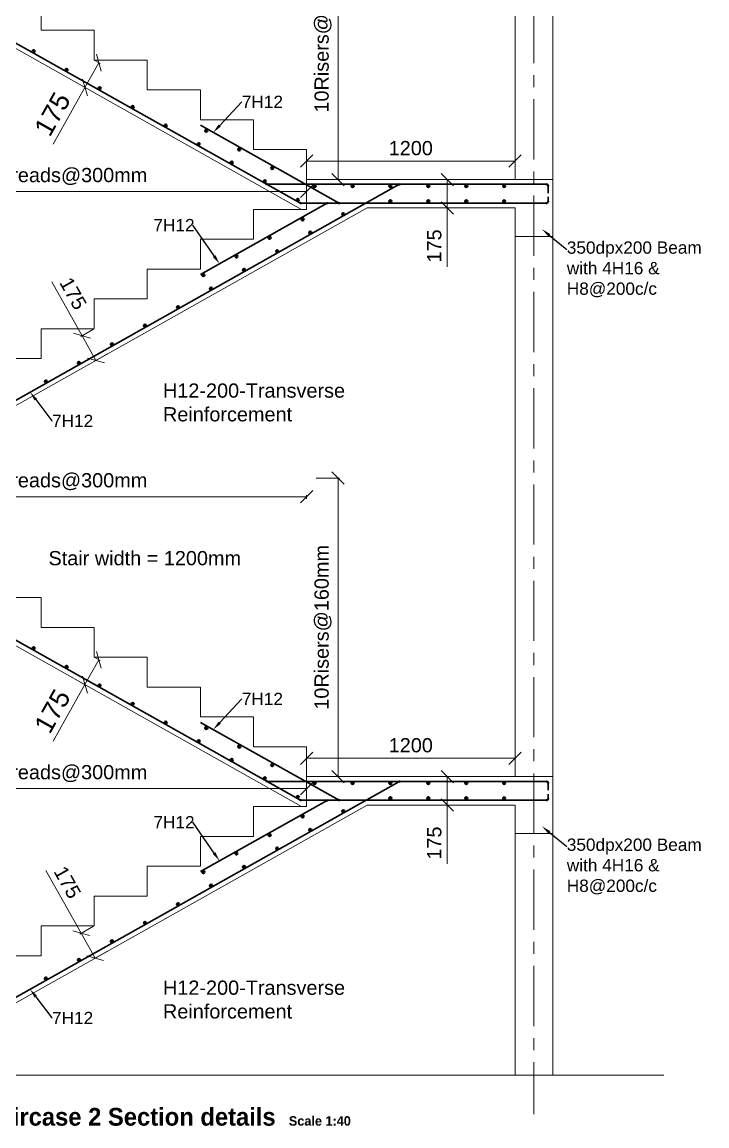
# Model space of a CAD drawing. Header units: inches. Extents: x 8090494 to 8126317, y -6397372 to -6376362.
# Drawn here: x 8105197 to 8108811, y -6386350 to -6380527 of the extents above; entities that cross this region are included whole.
import ezdxf
from ezdxf import colors
from ezdxf.entities.mleader import LeaderData, LeaderLine
from ezdxf.math import Vec2, Vec3

# ---------------------------------------------------------------- set-up
doc = ezdxf.new("R2010")
doc.units = ezdxf.units.IN
doc.header["$MEASUREMENT"] = 0
doc.linetypes.add('CENTER', pattern=[50.8, 31.75, -6.35, 6.35, -6.35])
doc.linetypes.add('CENTER2', pattern=[28.575, 19.05, -3.175, 3.175, -3.175])
for name, color, linetype, lineweight in [('0_Concrete', 212, 'Continuous', 9), ('Axis', 251, 'CENTER2', 0), ('Dim', 5, 'Continuous', 0), ('Lebeling', 4, 'Continuous', 15), ('S-_REIN----_E', 1, 'Continuous', 0), ('Text', 2, 'Continuous', 15)]:
    doc.layers.add(name, color=color, linetype=linetype, lineweight=lineweight)
doc.styles.add('beams', font='sanss___.ttf', dxfattribs={"height": 100})
doc.styles.get("Standard").update_dxf_attribs({"font": 'arial.ttf'})
doc.styles.add('TIS', font='cordia.shx', dxfattribs={"width": 0.8})
doc.dimstyles.new('A- BOLT', dxfattribs={"dimtxt": 28, "dimasz": 20, "dimexe": 8, "dimexo": 4, "dimgap": 5, "dimtad": 1, "dimdec": 0, "dimzin": 9, "dimtxsty": 'TIS', "dimcen": 2.5, "dimclrd": 5, "dimclre": 5, "dimclrt": 34, "dimadec": 0, "dimazin": 0, "dimtfac": 1, "dimtdec": 0, "dimtix": 1, "dimtmove": 0, "dimatfit": 3, "dimfxl": 1, "dimarcsym": 0})

# ---------------------------------------------------------------- blocks, each defined once
blk = doc.blocks.new('_OBLIQUE')
at = {"color": 0, "linetype": 'ByBlock'}
blk.add_line((-0.5, -0.5), (0.5, 0.5), dxfattribs=at)
blk = doc.blocks.new('*D158')
at = {"layer": 'Defpoints', "color": 0, "transparency": 16777216}
for p in [(8105578.1, -6385294.9), (8105582.8, -6385464.4), (8105651.6, -6385425.7)]:
    blk.add_point(p, dxfattribs=at)
at = {"layer": 'Dim', "color": 252, "lineweight": 5, "transparency": 16777216}
for p, q in [((8105509.3, -6385333.6), (8105323.3, -6385003)), ((8105574.6, -6385296.9), (8105502.3, -6385337.6)), ((8105582.8, -6385464.4), (8105509.3, -6385333.6)), ((8105648.1, -6385427.6), (8105575.9, -6385468.3))]:
    blk.add_line(p, q, dxfattribs=at)
at = {"layer": 'Dim', "color": 252, "lineweight": 5, "transparency": 16777216, "xscale": 65, "yscale": 65, "zscale": 65}
for p, rotation in [((8105509.3, -6385333.6), 119.3577535426168), ((8105582.8, -6385464.4), 299.3577535426168)]:
    blk.add_blockref('_OBLIQUE', p, dxfattribs=dict(at, rotation=rotation))
at = {"layer": 'Dim', "color": 156, "lineweight": 15, "transparency": 16777216, "insert": (8105436.6, -6385065), "char_height": 75, "attachment_point": 5, "rotation": 299.35775}
blk.add_mtext('175', dxfattribs=at)
blk = doc.blocks.new('*D159')
at = {"layer": 'Defpoints', "color": 0, "transparency": 16777216}
for p in [(8105578.1, -6383877.4), (8105504.5, -6384008.2), (8105529.3, -6384022.1)]:
    blk.add_point(p, dxfattribs=at)
at = {"layer": 'Dim', "color": 252, "lineweight": 5, "transparency": 16777216}
for p, q in [((8105602.8, -6383891.3), (8105529.3, -6384022.1)), ((8105581.6, -6383879.4), (8105609.8, -6383895.3)), ((8105529.3, -6384022.1), (8105361.5, -6384320.4)), ((8105508, -6384010.1), (8105536.2, -6384026))]:
    blk.add_line(p, q, dxfattribs=at)
at = {"layer": 'Dim', "color": 252, "lineweight": 5, "transparency": 16777216, "xscale": 65, "yscale": 65, "zscale": 65}
for p, rotation in [((8105602.8, -6383891.3), 60.64224645689865), ((8105529.3, -6384022.1), 240.6422464568986)]:
    blk.add_blockref('_OBLIQUE', p, dxfattribs=dict(at, rotation=rotation))
at = {"layer": 'Dim', "color": 156, "lineweight": 15, "transparency": 16777216, "insert": (8105357.6, -6384162), "char_height": 100, "attachment_point": 5, "rotation": 60.64225}
blk.add_mtext('175', dxfattribs=at)
blk = doc.blocks.new('*D160')
at = {"layer": 'Defpoints', "color": 0, "transparency": 16777216}
for p in [(8106698.1, -6384428.7), (8107798.1, -6384410.6), (8107798.1, -6384428.7)]:
    blk.add_point(p, dxfattribs=at)
at = {"layer": 'Dim', "color": 252, "lineweight": 5, "transparency": 16777216}
for p, q in [((8106698.1, -6384424.7), (8106698.1, -6384402.6)), ((8106698.1, -6384410.6), (8107798.1, -6384410.6)), ((8107798.1, -6384424.7), (8107798.1, -6384402.6))]:
    blk.add_line(p, q, dxfattribs=at)
at = {"layer": 'Dim', "color": 252, "lineweight": 5, "transparency": 16777216, "xscale": 65, "yscale": 65, "zscale": 65, "rotation": 180}
blk.add_blockref('_OBLIQUE', (8106698.1, -6384410.6), dxfattribs=at)
at = {"layer": 'Dim', "color": 252, "lineweight": 5, "transparency": 16777216, "xscale": 65, "yscale": 65, "zscale": 65}
blk.add_blockref('_OBLIQUE', (8107798.1, -6384410.6), dxfattribs=at)
at = {"layer": 'Dim', "color": 156, "lineweight": 15, "transparency": 16777216, "insert": (8107248.1, -6384342.3), "char_height": 75, "attachment_point": 5}
blk.add_mtext('1200', dxfattribs=at)
blk = doc.blocks.new('*D161')
at = {"layer": 'Defpoints', "color": 0, "transparency": 16777216}
for p in [(8104178.1, -6384570.6), (8104178.1, -6384586.2), (8106698.1, -6384586.2)]:
    blk.add_point(p, dxfattribs=at)
at = {"layer": 'Dim', "color": 252, "lineweight": 5, "transparency": 16777216}
for p, q in [((8104178.1, -6384582.2), (8104178.1, -6384562.6)), ((8106698.1, -6384570.6), (8104178.1, -6384570.6)), ((8106698.1, -6384582.2), (8106698.1, -6384562.6))]:
    blk.add_line(p, q, dxfattribs=at)
at = {"layer": 'Dim', "color": 252, "lineweight": 5, "transparency": 16777216, "xscale": 65, "yscale": 65, "zscale": 65, "rotation": 180}
blk.add_blockref('_OBLIQUE', (8104178.1, -6384570.6), dxfattribs=at)
at = {"layer": 'Dim', "color": 252, "lineweight": 5, "transparency": 16777216, "xscale": 65, "yscale": 65, "zscale": 65}
blk.add_blockref('_OBLIQUE', (8106698.1, -6384570.6), dxfattribs=at)
at = {"layer": 'Dim', "color": 156, "lineweight": 15, "transparency": 16777216, "insert": (8105438.1, -6384491.4), "char_height": 75, "attachment_point": 5}
blk.add_mtext('9Treads@300mm', dxfattribs=at)
blk = doc.blocks.new('*D123')
at = {"layer": 'Defpoints', "color": 0, "transparency": 16777216}
for p in [(8104178.1, -6383030.6), (8104178.1, -6383046.2), (8106698.1, -6383046.2)]:
    blk.add_point(p, dxfattribs=at)
at = {"layer": 'Dim', "color": 252, "lineweight": 5, "transparency": 16777216}
for p, q in [((8104178.1, -6383042.2), (8104178.1, -6383022.6)), ((8106698.1, -6383030.6), (8104178.1, -6383030.6)), ((8106698.1, -6383042.2), (8106698.1, -6383022.6))]:
    blk.add_line(p, q, dxfattribs=at)
at = {"layer": 'Dim', "color": 252, "lineweight": 5, "transparency": 16777216, "xscale": 65, "yscale": 65, "zscale": 65, "rotation": 180}
blk.add_blockref('_OBLIQUE', (8104178.1, -6383030.6), dxfattribs=at)
at = {"layer": 'Dim', "color": 252, "lineweight": 5, "transparency": 16777216, "xscale": 65, "yscale": 65, "zscale": 65}
blk.add_blockref('_OBLIQUE', (8106698.1, -6383030.6), dxfattribs=at)
at = {"layer": 'Dim', "color": 156, "lineweight": 15, "transparency": 16777216, "insert": (8105438.1, -6382951.4), "char_height": 75, "attachment_point": 5}
blk.add_mtext('9Treads@300mm', dxfattribs=at)
blk = doc.blocks.new('*D124')
at = {"layer": 'Defpoints', "color": 0, "transparency": 16777216}
for p in [(8106745.3, -6382932.4), (8106864.3, -6382932.4), (8106774.5, -6384507.4)]:
    blk.add_point(p, dxfattribs=at)
at = {"layer": 'Dim', "color": 252, "lineweight": 5, "transparency": 16777216}
for p, q in [((8106749.3, -6382932.4), (8106872.3, -6382932.4)), ((8106864.3, -6384507.4), (8106864.3, -6382932.4)), ((8106778.5, -6384507.4), (8106872.3, -6384507.4))]:
    blk.add_line(p, q, dxfattribs=at)
at = {"layer": 'Dim', "color": 252, "lineweight": 5, "transparency": 16777216, "xscale": 65, "yscale": 65, "zscale": 65}
for p, rotation in [((8106864.3, -6382932.4), 90), ((8106864.3, -6384507.4), 270)]:
    blk.add_blockref('_OBLIQUE', p, dxfattribs=dict(at, rotation=rotation))
at = {"layer": 'Dim', "color": 156, "lineweight": 15, "transparency": 16777216, "insert": (8106785.1, -6383719.9), "char_height": 75, "attachment_point": 5, "rotation": 90}
blk.add_mtext('10Risers@160mm', dxfattribs=at)
blk = doc.blocks.new('*D128')
at = {"layer": 'Defpoints', "color": 0, "transparency": 16777216}
for p in [(8105578.1, -6382144.9), (8105651.6, -6382275.7), (8105587.2, -6382311.9)]:
    blk.add_point(p, dxfattribs=at)
at = {"layer": 'Dim', "color": 252, "lineweight": 5, "transparency": 16777216}
for p, q in [((8105513.7, -6382181.2), (8105353.6, -6381896.6)), ((8105574.6, -6382146.9), (8105506.7, -6382185.1)), ((8105587.2, -6382311.9), (8105513.7, -6382181.2)), ((8105648.1, -6382277.6), (8105580.2, -6382315.8))]:
    blk.add_line(p, q, dxfattribs=at)
at = {"layer": 'Dim', "color": 252, "lineweight": 5, "transparency": 16777216, "xscale": 65, "yscale": 65, "zscale": 65}
for p, rotation in [((8105513.7, -6382181.2), 119.3577535426168), ((8105587.2, -6382311.9), 299.3577535426168)]:
    blk.add_blockref('_OBLIQUE', p, dxfattribs=dict(at, rotation=rotation))
at = {"layer": 'Dim', "color": 156, "lineweight": 15, "transparency": 16777216, "insert": (8105466.8, -6381958.6), "char_height": 75, "attachment_point": 5, "rotation": 299.35775}
blk.add_mtext('175', dxfattribs=at)
blk = doc.blocks.new('*D129')
at = {"layer": 'Defpoints', "color": 0, "transparency": 16777216}
for p in [(8105578.1, -6380727.4), (8105504.5, -6380858.2), (8105529.3, -6380872.1)]:
    blk.add_point(p, dxfattribs=at)
at = {"layer": 'Dim', "color": 252, "lineweight": 5, "transparency": 16777216}
for p, q in [((8105602.8, -6380741.3), (8105529.3, -6380872.1)), ((8105581.6, -6380729.4), (8105609.8, -6380745.3)), ((8105529.3, -6380872.1), (8105361.5, -6381170.4)), ((8105508, -6380860.1), (8105536.2, -6380876))]:
    blk.add_line(p, q, dxfattribs=at)
at = {"layer": 'Dim', "color": 252, "lineweight": 5, "transparency": 16777216, "xscale": 65, "yscale": 65, "zscale": 65}
for p, rotation in [((8105602.8, -6380741.3), 60.64224645689865), ((8105529.3, -6380872.1), 240.6422464568986)]:
    blk.add_blockref('_OBLIQUE', p, dxfattribs=dict(at, rotation=rotation))
at = {"layer": 'Dim', "color": 156, "lineweight": 15, "transparency": 16777216, "insert": (8105357.6, -6381012), "char_height": 100, "attachment_point": 5, "rotation": 60.64225}
blk.add_mtext('175', dxfattribs=at)
blk = doc.blocks.new('*D130')
at = {"layer": 'Defpoints', "color": 0, "transparency": 16777216}
for p in [(8106698.1, -6381278.7), (8107798.1, -6381260.6), (8107798.1, -6381278.7)]:
    blk.add_point(p, dxfattribs=at)
at = {"layer": 'Dim', "color": 252, "lineweight": 5, "transparency": 16777216}
for p, q in [((8106698.1, -6381274.7), (8106698.1, -6381252.6)), ((8106698.1, -6381260.6), (8107798.1, -6381260.6)), ((8107798.1, -6381274.7), (8107798.1, -6381252.6))]:
    blk.add_line(p, q, dxfattribs=at)
at = {"layer": 'Dim', "color": 252, "lineweight": 5, "transparency": 16777216, "xscale": 65, "yscale": 65, "zscale": 65, "rotation": 180}
blk.add_blockref('_OBLIQUE', (8106698.1, -6381260.6), dxfattribs=at)
at = {"layer": 'Dim', "color": 252, "lineweight": 5, "transparency": 16777216, "xscale": 65, "yscale": 65, "zscale": 65}
blk.add_blockref('_OBLIQUE', (8107798.1, -6381260.6), dxfattribs=at)
at = {"layer": 'Dim', "color": 156, "lineweight": 15, "transparency": 16777216, "insert": (8107248.1, -6381192.3), "char_height": 75, "attachment_point": 5}
blk.add_mtext('1200', dxfattribs=at)
blk = doc.blocks.new('*D131')
at = {"layer": 'Defpoints', "color": 0, "transparency": 16777216}
for p in [(8104178.1, -6381420.6), (8104178.1, -6381436.2), (8106698.1, -6381436.2)]:
    blk.add_point(p, dxfattribs=at)
at = {"layer": 'Dim', "color": 252, "lineweight": 5, "transparency": 16777216}
for p, q in [((8104178.1, -6381432.2), (8104178.1, -6381412.6)), ((8106698.1, -6381420.6), (8104178.1, -6381420.6)), ((8106698.1, -6381432.2), (8106698.1, -6381412.6))]:
    blk.add_line(p, q, dxfattribs=at)
at = {"layer": 'Dim', "color": 252, "lineweight": 5, "transparency": 16777216, "xscale": 65, "yscale": 65, "zscale": 65, "rotation": 180}
blk.add_blockref('_OBLIQUE', (8104178.1, -6381420.6), dxfattribs=at)
at = {"layer": 'Dim', "color": 252, "lineweight": 5, "transparency": 16777216, "xscale": 65, "yscale": 65, "zscale": 65}
blk.add_blockref('_OBLIQUE', (8106698.1, -6381420.6), dxfattribs=at)
at = {"layer": 'Dim', "color": 156, "lineweight": 15, "transparency": 16777216, "insert": (8105438.1, -6381341.4), "char_height": 75, "attachment_point": 5}
blk.add_mtext('9Treads@300mm', dxfattribs=at)
blk = doc.blocks.new('*D85')
at = {"layer": 'Defpoints', "color": 0, "transparency": 16777216}
for p in [(8106711.1, -6379782.4), (8106864.3, -6379782.4), (8106748.5, -6381357.4)]:
    blk.add_point(p, dxfattribs=at)
at = {"layer": 'Dim', "color": 252, "lineweight": 5, "transparency": 16777216}
for p, q in [((8106715.1, -6379782.4), (8106872.3, -6379782.4)), ((8106864.3, -6381357.4), (8106864.3, -6379782.4)), ((8106752.5, -6381357.4), (8106872.3, -6381357.4))]:
    blk.add_line(p, q, dxfattribs=at)
at = {"layer": 'Dim', "color": 252, "lineweight": 5, "transparency": 16777216, "xscale": 65, "yscale": 65, "zscale": 65}
for p, rotation in [((8106864.3, -6379782.4), 90), ((8106864.3, -6381357.4), 270)]:
    blk.add_blockref('_OBLIQUE', p, dxfattribs=dict(at, rotation=rotation))
at = {"layer": 'Dim', "color": 156, "lineweight": 15, "transparency": 16777216, "insert": (8106785.1, -6380569.9), "char_height": 75, "attachment_point": 5, "rotation": 90}
blk.add_mtext('10Risers@160mm', dxfattribs=at)
blk = doc.blocks.new('*D87')
at = {"layer": 'Defpoints', "color": 0, "transparency": 16777216}
for p in [(8107344.3, -6381357.4), (8107340.5, -6381507.4), (8107440.8, -6381507.4)]:
    blk.add_point(p, dxfattribs=at)
at = {"layer": 'Dim', "color": 252, "lineweight": 5, "transparency": 16777216}
for p, q in [((8107348.3, -6381357.4), (8107448.8, -6381357.4)), ((8107440.8, -6381357.4), (8107440.8, -6381507.4)), ((8107344.5, -6381507.4), (8107448.8, -6381507.4)), ((8107440.8, -6381507.4), (8107440.8, -6381817.6))]:
    blk.add_line(p, q, dxfattribs=at)
at = {"layer": 'Dim', "color": 252, "lineweight": 5, "transparency": 16777216, "xscale": 65, "yscale": 65, "zscale": 65}
for p, rotation in [((8107440.8, -6381357.4), 90), ((8107440.8, -6381507.4), 270)]:
    blk.add_blockref('_OBLIQUE', p, dxfattribs=dict(at, rotation=rotation))
at = {"layer": 'Dim', "color": 156, "lineweight": 15, "transparency": 16777216, "insert": (8107372.5, -6381708), "char_height": 75, "attachment_point": 5, "rotation": 90}
blk.add_mtext('175', dxfattribs=at)
blk = doc.blocks.new('*D88')
at = {"layer": 'Defpoints', "color": 0, "transparency": 16777216}
for p in [(8107344.3, -6384507.4), (8107340.5, -6384657.4), (8107440.8, -6384657.4)]:
    blk.add_point(p, dxfattribs=at)
at = {"layer": 'Dim', "color": 252, "lineweight": 5, "transparency": 16777216}
for p, q in [((8107348.3, -6384507.4), (8107448.8, -6384507.4)), ((8107440.8, -6384507.4), (8107440.8, -6384657.4)), ((8107344.5, -6384657.4), (8107448.8, -6384657.4)), ((8107440.8, -6384657.4), (8107440.8, -6384967.6))]:
    blk.add_line(p, q, dxfattribs=at)
at = {"layer": 'Dim', "color": 252, "lineweight": 5, "transparency": 16777216, "xscale": 65, "yscale": 65, "zscale": 65}
for p, rotation in [((8107440.8, -6384507.4), 90), ((8107440.8, -6384657.4), 270)]:
    blk.add_blockref('_OBLIQUE', p, dxfattribs=dict(at, rotation=rotation))
at = {"layer": 'Dim', "color": 156, "lineweight": 15, "transparency": 16777216, "insert": (8107372.5, -6384858), "char_height": 75, "attachment_point": 5, "rotation": 90}
blk.add_mtext('175', dxfattribs=at)

msp = doc.modelspace()

# ---------------------------------------------------------------- linework, layer by layer
at = {"layer": '0_Concrete', "color": 250, "lineweight": 20, "true_color": 0x3f4040}
for p, q in [((8107998.1, -6376362.2), (8107998.1, -6386082.4)), ((8107798.1, -6378357.4), (8107798.1, -6381357.4)), ((8103858.8, -6379932.4), (8106672.1, -6381514.9)), ((8105298.1, -6380569.9), (8105298.1, -6380412.4)), ((8105578.1, -6380569.9), (8105298.1, -6380569.9)), ((8105578.1, -6380727.4), (8105578.1, -6380569.9)), ((8105858.1, -6380727.4), (8105578.1, -6380727.4)), ((8105858.1, -6380884.9), (8105858.1, -6380727.4)), ((8106138.1, -6380884.9), (8105858.1, -6380884.9)), ((8106138.1, -6381042.4), (8106138.1, -6380884.9)), ((8106418.1, -6381042.4), (8106138.1, -6381042.4)), ((8106418.1, -6381199.9), (8106418.1, -6381042.4)), ((8106698.1, -6381199.9), (8106418.1, -6381199.9)), ((8106698.1, -6381357.4), (8106698.1, -6381199.9)), ((8106698.1, -6381357.4), (8107998.1, -6381357.4)), ((8104204, -6383089.9), (8107017.4, -6381507.4)), ((8107017.4, -6381507.4), (8107798.1, -6381507.4)), ((8107798.1, -6381507.4), (8107798.1, -6384507.4)), ((8107798.1, -6381657.4), (8107998.1, -6381657.4)), ((8103858.8, -6383082.4), (8106672.1, -6384664.9)), ((8105298.1, -6383562.4), (8105018.1, -6383562.4)), ((8105298.1, -6383719.9), (8105298.1, -6383562.4)), ((8105578.1, -6383719.9), (8105298.1, -6383719.9)), ((8105578.1, -6383877.4), (8105578.1, -6383719.9)), ((8105858.1, -6383877.4), (8105578.1, -6383877.4)), ((8105858.1, -6384034.9), (8105858.1, -6383877.4)), ((8106138.1, -6384034.9), (8105858.1, -6384034.9)), ((8106138.1, -6384192.4), (8106138.1, -6384034.9)), ((8106418.1, -6384192.4), (8106138.1, -6384192.4)), ((8106418.1, -6384349.9), (8106418.1, -6384192.4)), ((8106698.1, -6384349.9), (8106418.1, -6384349.9)), ((8106698.1, -6384507.4), (8106698.1, -6384349.9)), ((8106698.1, -6384507.4), (8107998.1, -6384507.4)), ((8104378.1, -6386142), (8107017.4, -6384657.4)), ((8107017.4, -6384657.4), (8107798.1, -6384657.4)), ((8107798.1, -6384657.4), (8107798.1, -6386082.4)), ((8107798.1, -6384807.4), (8107998.1, -6384807.4)), ((8108582.8, -6386082.4), (8104484, -6386082.4))]:
    msp.add_line(p, q, dxfattribs=at)
for points in [[(8106698.1, -6381357.4), (8106698.1, -6381514.9), (8106418.1, -6381514.9)], [(8106418.1, -6381514.9), (8106418.1, -6381672.4), (8106138.1, -6381672.4)], [(8106138.1, -6381672.4), (8106138.1, -6381829.9), (8105858.1, -6381829.9)], [(8105858.1, -6381829.9), (8105858.1, -6381987.4), (8105578.1, -6381987.4)], [(8105578.1, -6381987.4), (8105578.1, -6382144.9), (8105298.1, -6382144.9)], [(8105298.1, -6382144.9), (8105298.1, -6382302.4), (8105018.1, -6382302.4)], [(8106698.1, -6384507.4), (8106698.1, -6384664.9), (8106418.1, -6384664.9)], [(8106418.1, -6384664.9), (8106418.1, -6384822.4), (8106138.1, -6384822.4)], [(8106138.1, -6384822.4), (8106138.1, -6384979.9), (8105858.1, -6384979.9)], [(8105858.1, -6384979.9), (8105858.1, -6385137.4), (8105578.1, -6385137.4)], [(8105578.1, -6385137.4), (8105578.1, -6385294.9), (8105298.1, -6385294.9)], [(8105298.1, -6385294.9), (8105298.1, -6385452.4), (8105018.1, -6385452.4)]]:
    msp.add_lwpolyline(points, dxfattribs=at)
at = {"layer": 'Axis', "color": 8, "linetype": 'CENTER', "lineweight": 15, "ltscale": 10}
msp.add_line((8107898.1, -6376362.2), (8107898.1, -6386288.6), dxfattribs=at)
at = {"layer": 'S-_REIN----_E', "lineweight": 30}
for p, q in [((8103691, -6379809.4), (8106661.9, -6381480.5)), ((8106138.1, -6381071.1), (8106865.9, -6381480.5)), ((8104213.1, -6383056.2), (8107185.2, -6381384.4)), ((8106491.5, -6381382.4), (8107963.1, -6381382.4)), ((8107973.1, -6381392.4), (8107973.1, -6381428.6)), ((8107973.1, -6381449.3), (8107973.1, -6381472.4)), ((8106138.1, -6381858.6), (8106803.4, -6381484.4)), ((8106669.3, -6381482.4), (8107963.1, -6381482.4)), ((8103691, -6382959.4), (8106661.9, -6384630.5)), ((8106138.1, -6384221.1), (8106865.9, -6384630.5)), ((8104203.1, -6386211.8), (8107185.2, -6384534.4)), ((8106491.5, -6384532.4), (8107963.1, -6384532.4)), ((8107973.1, -6384542.4), (8107973.1, -6384578.6)), ((8107973.1, -6384599.3), (8107973.1, -6384622.4)), ((8106138.1, -6385008.6), (8106803.4, -6384634.4)), ((8106669.3, -6384632.4), (8107963.1, -6384632.4))]:
    msp.add_line(p, q, dxfattribs=at)
at = {"layer": 'S-_REIN----_E', "lineweight": 40}
for centre in [(8105257.8, -6380680.7), (8105432.1, -6380778.7), (8105606.4, -6380876.8), (8105780.7, -6380974.8), (8105955, -6381072.9), (8106168.8, -6381100.7), (8106129.3, -6381170.9), (8106343.1, -6381198.8), (8106303.7, -6381269), (8106517.5, -6381296.8), (8106478, -6381367), (8106740.8, -6381391.1), (8106940.8, -6381391.1), (8107140.8, -6381391.1), (8107340.8, -6381391.1), (8107540.8, -6381391.1), (8107740.8, -6381391.1), (8106652.3, -6381465.1), (8107140.8, -6381472.6), (8107340.8, -6381472.6), (8107540.8, -6381472.6), (8107740.8, -6381472.6), (8106677.2, -6381566.9), (8106891.8, -6381540.5), (8106717.5, -6381638.5), (8106502.9, -6381664.9), (8106543.2, -6381736.6), (8106328.6, -6381763), (8106154.3, -6381861), (8106368.9, -6381834.6), (8106194.6, -6381932.7), (8106020.3, -6382030.7), (8105845.9, -6382128.8), (8105671.6, -6382226.8), (8105497.3, -6382324.9), (8105323, -6382423), (8105257.8, -6383830.7), (8105432.1, -6383928.7), (8105606.4, -6384026.8), (8105780.7, -6384124.8), (8105955, -6384222.9), (8106168.8, -6384250.7), (8106129.3, -6384320.9), (8106343.1, -6384348.8), (8106303.7, -6384419), (8106517.5, -6384446.8), (8106478, -6384517), (8106740.8, -6384541.1), (8106940.8, -6384541.1), (8107140.8, -6384541.1), (8107340.8, -6384541.1), (8107540.8, -6384541.1), (8107740.8, -6384541.1), (8106652.3, -6384615.1), (8107140.8, -6384622.6), (8107340.8, -6384622.6), (8107540.8, -6384622.6), (8107740.8, -6384622.6), (8106677.2, -6384716.9), (8106891.8, -6384690.5), (8106717.5, -6384788.5), (8106502.9, -6384814.9), (8106543.2, -6384886.6), (8106328.6, -6384913), (8106154.3, -6385011), (8106368.9, -6384984.6), (8106194.6, -6385082.7), (8106020.3, -6385180.7), (8105845.9, -6385278.8), (8105671.6, -6385376.8), (8105497.3, -6385474.9), (8105323, -6385573)]:
    msp.add_circle(centre, 6, dxfattribs=at)
for centre, radius, start, end in [((8106491.5, -6381367.4), 15, 240.64225, 270), ((8107192.5, -6381397.4), 15, 90, 119.35775), ((8107963.1, -6381392.4), 10, 0, 90), ((8106669.3, -6381467.4), 15, 240.64225, 270), ((8106810.8, -6381497.4), 15, 90, 119.35775), ((8106810.8, -6381497.4), 15, 90, 119.35775), ((8106873.2, -6381467.4), 15, 240.64225, 270), ((8107963.1, -6381472.4), 10, 270, 0), ((8106491.5, -6384517.4), 15, 240.64225, 270), ((8107192.5, -6384547.4), 15, 90, 119.35775), ((8107963.1, -6384542.4), 10, 0, 90), ((8106669.3, -6384617.4), 15, 240.64225, 270), ((8106810.8, -6384647.4), 15, 90, 119.35775), ((8106810.8, -6384647.4), 15, 90, 119.35775), ((8106873.2, -6384617.4), 15, 240.64225, 270), ((8107963.1, -6384622.4), 10, 270, 0)]:
    msp.add_arc(centre, radius, start, end, dxfattribs=at)

# ---------------------------------------------------------------- texts
at = {"layer": 'Text', "char_height": 75, "attachment_point": 9, "style": 'beams'}
for s, insert, width in [('\\pxql;H12-200-Transverse \\PReinforcement', (8106945.7, -6382634.4), 1004.989), ('\\pxql;Stair width = 1200mm', (8106341.6, -6383393.4), 1004.989), ('\\pxql;H12-200-Transverse \\PReinforcement', (8106945.7, -6385784.4), 1004.989), ('{\\fBaskerville Old Face|b1|i0|c0|p18;\\H1.25x;Staircase 2 Section details\\H1.9995x; \\H0.26673x;Scale 1:40}', (8106931.9, -6386350), 2070.879)]:
    msp.add_mtext(s, dxfattribs=dict(at, insert=insert, width=width))

# ---------------------------------------------------------------- dimensions: what is measured, and where the dimension line sits
at = {"layer": 'Dim', "lineweight": 15}
for base, p1, p2, picture, middle in [((8106864.3, -6379782.4), (8106748.5, -6381357.4), (8106711.1, -6379782.4), '*D85', (8106785.1, -6380569.9)), ((8106864.3, -6382932.4), (8106774.5, -6384507.4), (8106745.3, -6382932.4), '*D124', (8106785.1, -6383719.9))]:
    dim = msp.add_linear_dim(base=base, p1=p1, p2=p2, angle=90, text='10Risers@160mm', dimstyle='A- BOLT', override={"dimtxt": 75, "dimasz": 65, "dimgap": 30, "dimtxsty": 'Standard', "dimblk1": 'OBLIQUE', "dimblk2": 'OBLIQUE', "dimsah": 1, "dimclrd": 252, "dimclre": 252, "dimclrt": 156, "dimlwd": 5, "dimlwe": 5}, dxfattribs=at)
    dim.commit()
    dim.dimension.update_dxf_attribs({"geometry": picture, "text_midpoint": middle})
for base, p1, p2, angle, override, picture, middle, dimtype in [((8105529.3, -6380872.1), (8105578.1, -6380727.4), (8105504.5, -6380858.2), 240.64225, {"dimtxt": 100, "dimasz": 65, "dimgap": 30, "dimtxsty": 'Standard', "dimblk1": 'OBLIQUE', "dimblk2": 'OBLIQUE', "dimsah": 1, "dimclrd": 252, "dimclre": 252, "dimclrt": 156, "dimlwd": 5, "dimlwe": 5}, '*D129', (8105428.2, -6381051.8), 161), ((8107440.8, -6381507.4), (8107344.3, -6381357.4), (8107340.5, -6381507.4), 90, {"dimtxt": 75, "dimasz": 65, "dimgap": 30, "dimtxsty": 'Standard', "dimblk1": 'OBLIQUE', "dimblk2": 'OBLIQUE', "dimsah": 1, "dimclrd": 252, "dimclre": 252, "dimclrt": 156, "dimlwd": 5, "dimlwe": 5}, '*D87', (8107440.8, -6381708), 160), ((8105587.2, -6382311.9), (8105578.1, -6382144.9), (8105651.6, -6382275.7), 299.35775, {"dimtxt": 75, "dimasz": 65, "dimgap": 30, "dimtxsty": 'Standard', "dimblk1": 'OBLIQUE', "dimblk2": 'OBLIQUE', "dimsah": 1, "dimclrd": 252, "dimclre": 252, "dimclrt": 156, "dimlwd": 5, "dimlwe": 5}, '*D128', (8105407.3, -6381992.1), 161), ((8105529.3, -6384022.1), (8105578.1, -6383877.4), (8105504.5, -6384008.2), 240.64225, {"dimtxt": 100, "dimasz": 65, "dimgap": 30, "dimtxsty": 'Standard', "dimblk1": 'OBLIQUE', "dimblk2": 'OBLIQUE', "dimsah": 1, "dimclrd": 252, "dimclre": 252, "dimclrt": 156, "dimlwd": 5, "dimlwe": 5}, '*D159', (8105428.2, -6384201.8), 161), ((8107440.8, -6384657.4), (8107344.3, -6384507.4), (8107340.5, -6384657.4), 90, {"dimtxt": 75, "dimasz": 65, "dimgap": 30, "dimtxsty": 'Standard', "dimblk1": 'OBLIQUE', "dimblk2": 'OBLIQUE', "dimsah": 1, "dimclrd": 252, "dimclre": 252, "dimclrt": 156, "dimlwd": 5, "dimlwe": 5}, '*D88', (8107440.8, -6384858), 160), ((8105582.8, -6385464.4), (8105578.1, -6385294.9), (8105651.6, -6385425.7), 299.35775, {"dimtxt": 75, "dimasz": 65, "dimgap": 30, "dimtxsty": 'Standard', "dimblk1": 'OBLIQUE', "dimblk2": 'OBLIQUE', "dimsah": 1, "dimclrd": 252, "dimclre": 252, "dimclrt": 156, "dimlwd": 5, "dimlwe": 5}, '*D158', (8105377, -6385098.5), 161)]:
    dim = msp.add_linear_dim(base=base, p1=p1, p2=p2, angle=angle, text='175', dimstyle='A- BOLT', override=override, dxfattribs=at)
    dim.commit()
    dim.dimension.update_dxf_attribs({"geometry": picture, "text_midpoint": middle, "dimtype": dimtype})
for base, p1, p2, text, picture, middle in [((8107798.1, -6381260.6), (8106698.1, -6381278.7), (8107798.1, -6381278.7), '1200', '*D130', (8107248.1, -6381192.3)), ((8104178.1, -6381420.6), (8106698.1, -6381436.2), (8104178.1, -6381436.2), '9Treads@300mm', '*D131', (8105438.1, -6381341.4)), ((8104178.1, -6383030.6), (8106698.1, -6383046.2), (8104178.1, -6383046.2), '9Treads@300mm', '*D123', (8105438.1, -6382951.4)), ((8107798.1, -6384410.6), (8106698.1, -6384428.7), (8107798.1, -6384428.7), '1200', '*D160', (8107248.1, -6384342.3)), ((8104178.1, -6384570.6), (8106698.1, -6384586.2), (8104178.1, -6384586.2), '9Treads@300mm', '*D161', (8105438.1, -6384491.4))]:
    dim = msp.add_linear_dim(base=base, p1=p1, p2=p2, text=text, dimstyle='A- BOLT', override={"dimtxt": 75, "dimasz": 65, "dimgap": 30, "dimtxsty": 'Standard', "dimblk1": 'OBLIQUE', "dimblk2": 'OBLIQUE', "dimsah": 1, "dimclrd": 252, "dimclre": 252, "dimclrt": 156, "dimlwd": 5, "dimlwe": 5}, dxfattribs=at)
    dim.commit()
    dim.dimension.update_dxf_attribs({"geometry": picture, "text_midpoint": middle})

# ---------------------------------------------------------------- leaders
at = {"layer": 'Lebeling', "color": 4}
ml = msp.add_multileader_mtext('Standard', dxfattribs=at)
ml.set_content('7H12', color=4)
ml.set_leader_properties(color=4)
ml.build(insert=Vec2(0, 0))
ml.multileader.update_dxf_attribs({"dogleg_length": 0.36, "arrow_head_size": 50})
ctx = ml.context
ctx.base_point, ctx.char_height, ctx.arrow_head_size, ctx.landing_gap_size, ctx.plane_origin = Vec3(8106356.7, -6380947.7), 65, 50, 0.09, Vec3(8106961.4, -6381106.5)
notes = []
notes.append((ctx, [(1, (1, 1, 0), (8106356.4, -6380947.7), (1, 0), 0.36, [(0, [(8106206, -6381109.3)], 0, [])])]))
ctx.mtext.insert, ctx.mtext.flow_direction = Vec3(8106356.8, -6380915.2), 5
ml = msp.add_multileader_mtext('Standard', dxfattribs=at)
ml.set_content('7H12', color=4)
ml.set_leader_properties(color=4)
ml.build(insert=Vec2(0, 0))
ml.multileader.update_dxf_attribs({"dogleg_length": 0.36, "arrow_head_size": 50})
ctx = ml.context
ctx.base_point, ctx.char_height, ctx.arrow_head_size, ctx.landing_gap_size, ctx.plane_origin = Vec3(8105890.2, -6381598), 65, 50, 0.09, Vec3(8106494, -6381756.8)
notes.append((ctx, [(0, (1, 1, 0), (8106098.7, -6381598), (-1, 0), 0.36, [(0, [(8106238.9, -6381801.9)], 0, [])])]))
ctx.mtext.insert, ctx.mtext.flow_direction = Vec3(8105890.3, -6381565.5), 5
ml = msp.add_multileader_mtext('Standard', dxfattribs=at)
ml.set_content('350dpx200 Beam\\Pwith 4H16 & H8@200c/c', color=4)
ml.set_leader_properties(color=4)
ml.build(insert=Vec2(0, 0))
ml.multileader.update_dxf_attribs({"dogleg_length": 0.36, "arrow_head_size": 50})
ctx = ml.context
ctx.base_point, ctx.char_height, ctx.arrow_head_size, ctx.landing_gap_size, ctx.plane_origin = Vec3(8108071.2, -6381726), 65, 50, 0.09, Vec3(8107917.1, -6382157)
notes.append((ctx, [(1, (1, 1, 0), (8108070.9, -6381726), (1, 0), 0.36, [(0, [(8107940.1, -6381619.6)], 0, [])])]))
ctx.mtext.insert, ctx.mtext.width, ctx.mtext.flow_direction = Vec3(8108071.3, -6381683.9), 739.231, 5
ml = msp.add_multileader_mtext('Standard', dxfattribs=at)
ml.set_content('7H12', color=4)
ml.set_leader_properties(color=4)
ml.build(insert=Vec2(0, 0))
ml.multileader.update_dxf_attribs({"dogleg_length": 0.36, "arrow_head_size": 50})
ctx = ml.context
ctx.base_point, ctx.char_height, ctx.arrow_head_size, ctx.landing_gap_size, ctx.plane_origin = Vec3(8105355.4, -6382630.7), 65, 50, 0.09, Vec3(8105960.1, -6382789.5)
notes.append((ctx, [(1, (1, 1, 0), (8105355, -6382630.7), (1, 0), 0.36, [(0, [(8105239.5, -6382478.8)], 0, [])])]))
ctx.mtext.insert, ctx.mtext.flow_direction = Vec3(8105355.5, -6382598.2), 5
ml = msp.add_multileader_mtext('Standard', dxfattribs=at)
ml.set_content('7H12', color=4)
ml.set_leader_properties(color=4)
ml.build(insert=Vec2(0, 0))
ml.multileader.update_dxf_attribs({"dogleg_length": 0.36, "arrow_head_size": 50})
ctx = ml.context
ctx.base_point, ctx.char_height, ctx.arrow_head_size, ctx.landing_gap_size, ctx.plane_origin = Vec3(8106356.7, -6384097.7), 65, 50, 0.09, Vec3(8106961.4, -6384256.5)
notes.append((ctx, [(1, (1, 1, 0), (8106356.4, -6384097.7), (1, 0), 0.36, [(0, [(8106206, -6384259.3)], 0, [])])]))
ctx.mtext.insert, ctx.mtext.flow_direction = Vec3(8106356.8, -6384065.2), 5
ml = msp.add_multileader_mtext('Standard', dxfattribs=at)
ml.set_content('7H12', color=4)
ml.set_leader_properties(color=4)
ml.build(insert=Vec2(0, 0))
ml.multileader.update_dxf_attribs({"dogleg_length": 0.36, "arrow_head_size": 50})
ctx = ml.context
ctx.base_point, ctx.char_height, ctx.arrow_head_size, ctx.landing_gap_size, ctx.plane_origin = Vec3(8105890.2, -6384748), 65, 50, 0.09, Vec3(8106494, -6384906.8)
notes.append((ctx, [(0, (1, 1, 0), (8106098.7, -6384748), (-1, 0), 0.36, [(0, [(8106238.9, -6384951.9)], 0, [])])]))
ctx.mtext.insert, ctx.mtext.flow_direction = Vec3(8105890.3, -6384715.5), 5
ml = msp.add_multileader_mtext('Standard', dxfattribs=at)
ml.set_content('350dpx200 Beam\\Pwith 4H16 & H8@200c/c', color=4)
ml.set_leader_properties(color=4)
ml.build(insert=Vec2(0, 0))
ml.multileader.update_dxf_attribs({"dogleg_length": 0.36, "arrow_head_size": 50})
ctx = ml.context
ctx.base_point, ctx.char_height, ctx.arrow_head_size, ctx.landing_gap_size, ctx.plane_origin = Vec3(8108071.2, -6384876), 65, 50, 0.09, Vec3(8107917.1, -6385307)
notes.append((ctx, [(1, (1, 1, 0), (8108070.9, -6384876), (1, 0), 0.36, [(0, [(8107940.1, -6384769.6)], 0, [])])]))
ctx.mtext.insert, ctx.mtext.width, ctx.mtext.flow_direction = Vec3(8108071.3, -6384833.9), 739.231, 5
ml = msp.add_multileader_mtext('Standard', dxfattribs=at)
ml.set_content('7H12', color=4)
ml.set_leader_properties(color=4)
ml.build(insert=Vec2(0, 0))
ml.multileader.update_dxf_attribs({"dogleg_length": 0.36, "arrow_head_size": 50})
ctx = ml.context
ctx.base_point, ctx.char_height, ctx.arrow_head_size, ctx.landing_gap_size, ctx.plane_origin = Vec3(8105355.4, -6385780.7), 65, 50, 0.09, Vec3(8105960.1, -6385939.5)
notes.append((ctx, [(1, (1, 1, 0), (8105355, -6385780.7), (1, 0), 0.36, [(0, [(8105239.5, -6385628.8)], 0, [])])]))
ctx.mtext.insert, ctx.mtext.flow_direction = Vec3(8105355.5, -6385748.2), 5
for ctx, leaders in notes:
    for number, flags, end, landing, length, lines in leaders:
        leader = LeaderData()
        leader.index, (leader.has_last_leader_line, leader.has_dogleg_vector, leader.attachment_direction) = number, flags
        leader.last_leader_point, leader.dogleg_vector, leader.dogleg_length = Vec3(end), Vec3(landing), length
        for number, points, colour, breaks in lines:
            line = LeaderLine()
            line.index, line.vertices, line.color, line.breaks = number, Vec3.list(points), colors.encode_raw_color(colour), breaks
            leader.lines.append(line)
        ctx.leaders.append(leader)

doc.saveas('drawing.dxf')
